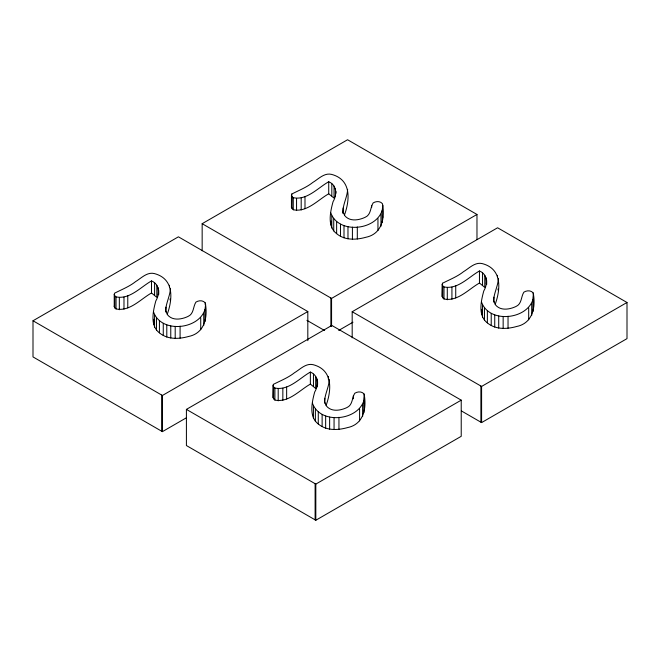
<?xml version="1.0" encoding="UTF-8"?>
<svg xmlns="http://www.w3.org/2000/svg" width="660" height="660" viewBox="0 0 660 660"><rect width="100%" height="100%" fill="white"/><g stroke="black" fill="none" stroke-linecap="round" stroke-linejoin="round"><path stroke-width="0.99" d="M170.404 288.502C170.082 296.076 165.965 302.932 165.685 310.497L167.376 314.63C172.408 321.04 181.467 319.498 187.943 316.478C194.056 313.871 192.893 306.793 195.929 302.107C198.775 300.308 202.958 300.077 205.243 302.899C207.982 316.792 204.806 333.242 188.653 336.46C179.017 339.174 167.524 339.718 159.415 332.838C149.721 325.611 153.12 310.835 155.834 300.886C159.935 294.088 159.827 284.287 151.503 280.921C140.547 287.1 129.739 299.731 116.036 296.885L114.757 295.812L114.23 294.517L114.543 293.213C121.547 289.6 129.187 286.688 135.572 281.63C141.215 278.256 146.999 271.804 154.258 273.537C173.993 278.677 172.912 298.353 167.302 314.111M153.582 324.093L153.829 319.275M329.266 379.64C328.944 387.222 324.827 394.07 324.555 401.635L326.238 405.776C331.271 412.186 340.337 410.644 346.805 407.624C352.918 405.017 351.755 397.939 354.791 393.253C357.637 391.454 361.828 391.223 364.105 394.045C366.844 407.929 363.668 424.388 347.523 427.597C337.879 430.32 326.387 430.856 318.277 423.984C308.591 416.757 311.982 401.973 314.696 392.024C318.796 385.234 318.689 375.433 310.365 372.067C299.409 378.246 288.601 390.877 274.898 388.03L273.62 386.958L273.091 385.663L273.405 384.359C280.409 380.746 288.057 377.834 294.434 372.776C300.085 369.402 305.861 362.95 313.129 364.683C332.854 369.814 331.774 389.499 326.164 405.257M347.622 189.321C347.3 196.903 343.175 203.75 342.903 211.315L344.594 215.457C349.618 221.867 358.685 220.325 365.161 217.297C371.266 214.698 370.111 207.611 373.147 202.925C375.986 201.135 380.176 200.904 382.462 203.717C385.201 217.61 382.024 234.061 365.871 237.278C356.235 239.992 344.743 240.537 336.633 233.657C326.939 226.429 330.338 211.654 333.052 201.704C337.153 194.914 337.046 185.105 328.721 181.739C317.765 187.918 306.958 200.549 293.254 197.703L291.976 196.639L291.448 195.343L291.761 194.04C298.765 190.418 306.405 187.514 312.79 182.457C318.433 179.075 324.209 172.631 331.477 174.364C351.211 179.495 350.13 199.171 344.52 214.929M330.8 224.911L330.998 221.059M498.358 278.545C498.036 286.126 493.911 292.982 493.639 300.548L495.33 304.681C500.354 311.091 509.421 309.548 515.897 306.529C522.002 303.922 520.839 296.843 523.883 292.157C526.721 290.359 530.912 290.128 533.197 292.949C535.937 306.842 532.76 323.293 516.607 326.502C506.971 329.224 495.478 329.761 487.361 322.888C477.675 315.661 481.074 300.877 483.788 290.928C487.888 284.138 487.781 274.337 479.457 270.971C468.501 277.15 457.693 289.781 443.99 286.935L442.703 285.863L442.183 284.567L442.497 283.264C449.501 279.65 457.141 276.738 463.526 271.681C469.169 268.307 474.944 261.855 482.212 263.587C501.946 268.727 500.866 288.403 495.256 304.161M481.536 314.143L481.775 309.325M204.996 321.568L204.996 309.515L205.615 304.516M382.214 222.387L382.214 210.334L382.833 205.334M363.866 412.706L363.866 400.661L364.477 395.653M532.95 311.611L532.95 299.566L533.569 294.558M151.503 280.921L151.503 292.974C140.547 299.153 129.739 311.784 116.036 308.938L114.757 307.865L114.23 306.57L114.543 305.266M328.721 181.739L328.721 193.792C317.765 199.972 306.958 212.602 293.254 209.756L291.448 207.388L291.761 194.04M310.365 372.067L310.365 384.112C299.409 390.291 288.601 402.922 274.898 400.075L273.091 397.716L273.405 384.359M479.457 270.971L479.457 283.024C468.501 289.204 457.693 301.834 443.99 298.988L442.183 296.62L442.497 283.264M153.582 312.04C161.098 333.49 198.627 329.802 204.996 309.515M330.8 212.858C338.316 234.308 375.845 230.629 382.214 210.334M312.444 403.186C319.968 424.627 357.497 420.948 363.866 400.661M481.536 302.09C489.052 323.54 526.581 319.852 532.95 299.566M186.491 417.73L162.41 431.64L33 356.92L33 320.768L178.406 236.816L307.816 311.536L307.816 340.659M202.158 250.808L202.158 223.69L347.572 139.747L476.974 214.459L476.974 239.563M33 320.768L162.41 395.48L307.816 311.536M202.158 223.69L331.567 298.411L476.974 214.459M352.184 337.829L352.184 311.726L497.59 227.774L627 302.486L627 338.638L481.594 422.59L461.365 410.908M186.409 409.39L331.815 325.438L461.224 400.158L461.224 436.31L315.818 520.253L186.409 445.541L186.409 409.39L315.818 484.102L461.224 400.158M338.704 330.437L352.976 322.195M352.184 311.726L481.594 386.438L627 302.486M306.908 320.323L324.662 330.569M479.457 283.024L484.786 287.389L484.786 275.335M328.721 193.792L334.051 198.157L334.051 186.103M310.365 384.112L315.695 388.476L315.695 376.431M151.503 292.974L156.832 297.338L156.832 285.285M497.904 288.981L498.358 290.598M169.95 298.93L170.404 300.548M533.569 306.611L533.197 292.949M382.462 215.77L382.833 217.379M364.477 407.707L364.105 394.045M531.696 303.435L531.696 315.488M528.685 307.717L528.685 319.77M508.035 316.165L508.035 328.218M503.151 316.387L503.151 328.441M498.712 316.008L498.712 328.053M497.459 275.302L497.459 277.315M494.736 315.018L494.736 327.063M493.894 297.173L493.894 302.197M491.221 313.417L491.221 325.471M487.361 310.835L487.361 322.888M486.676 280.483L486.676 284.501M486.156 277.81L486.156 283.841M484.465 308.096L484.465 320.149M482.551 273.058L482.551 285.103M482.526 305.184L482.526 317.237M481.594 386.438L481.594 422.59M480.892 386.034L480.892 422.185M455.73 285.871L455.73 297.916M451.927 287.108L451.927 299.153M447.29 287.735L447.29 299.788M443.99 286.935L443.99 298.988M442.703 285.863L442.703 297.916M442.183 284.567L442.183 296.62M380.96 214.211L380.96 226.256M377.949 218.493L377.949 230.538M371.662 205.458L371.662 207.463M362.612 404.53L362.612 416.584M359.593 408.812L359.593 420.865M357.308 226.941L357.308 238.986M353.306 395.777L353.306 398.788M352.415 227.164L352.415 239.209M347.977 226.776L347.977 238.829M344 225.786L344 237.839M343.159 207.941L343.159 212.965M342.903 211.315L342.903 213.328M340.486 224.194L340.486 236.239M338.951 417.26L338.951 429.313M336.633 221.611L336.633 233.657M335.94 191.26L335.94 193.264M335.42 188.587L335.42 196.614M334.059 417.483L334.059 429.536M333.729 218.873L333.729 230.917M331.815 183.826L331.815 195.88M331.79 215.96L331.79 228.005M331.567 298.411L331.567 326.527M330.875 298.007L330.875 326.123M329.629 417.103L329.629 429.148M328.366 376.398L328.366 379.409M325.652 416.113L325.652 428.159M324.811 398.269L324.811 403.285M322.129 414.513L322.129 426.566M318.277 411.931L318.277 423.984M317.584 381.579L317.584 384.59M317.072 378.906L317.072 386.941M315.818 484.102L315.818 520.253M315.381 409.192L315.381 421.245M315.117 483.706L315.117 519.857M313.459 374.146L313.459 386.199M313.434 406.279L313.434 418.333M304.994 196.639L304.994 208.692M301.191 197.876L301.191 209.929M296.554 198.511L296.554 210.556M293.254 197.703L293.254 209.756M291.976 196.639L291.976 208.684M291.448 195.343L291.448 207.388M286.646 386.958L286.646 399.011M282.843 388.204L282.843 400.249M278.198 388.831L278.198 400.884M274.898 388.03L274.898 400.075M273.62 386.958L273.62 399.011M273.091 385.663L273.091 397.716M205.243 302.899L205.243 304.912M203.742 313.393L203.742 325.438M200.731 317.666L200.731 329.719M180.089 326.114L180.089 338.167M175.197 326.337L175.197 338.39M170.767 325.957L170.767 338.011M169.505 285.252L169.505 287.265M166.79 324.967L166.79 337.021M165.94 307.123L165.94 312.147M163.267 323.367L163.267 335.42M162.41 395.48L162.41 431.64M161.708 395.084L161.708 431.236M159.415 320.785L159.415 332.838M158.722 290.433L158.722 294.451M158.21 287.76L158.21 294.789M156.511 318.046L156.511 330.099M154.597 283.008L154.597 295.053M154.572 315.134L154.572 327.187M127.776 295.82L127.776 307.865M123.981 297.058L123.981 309.111M119.336 297.685L119.336 309.738M116.036 296.885L116.036 308.938M114.757 295.812L114.757 307.865M114.23 294.517L114.23 306.57"/></g></svg>
